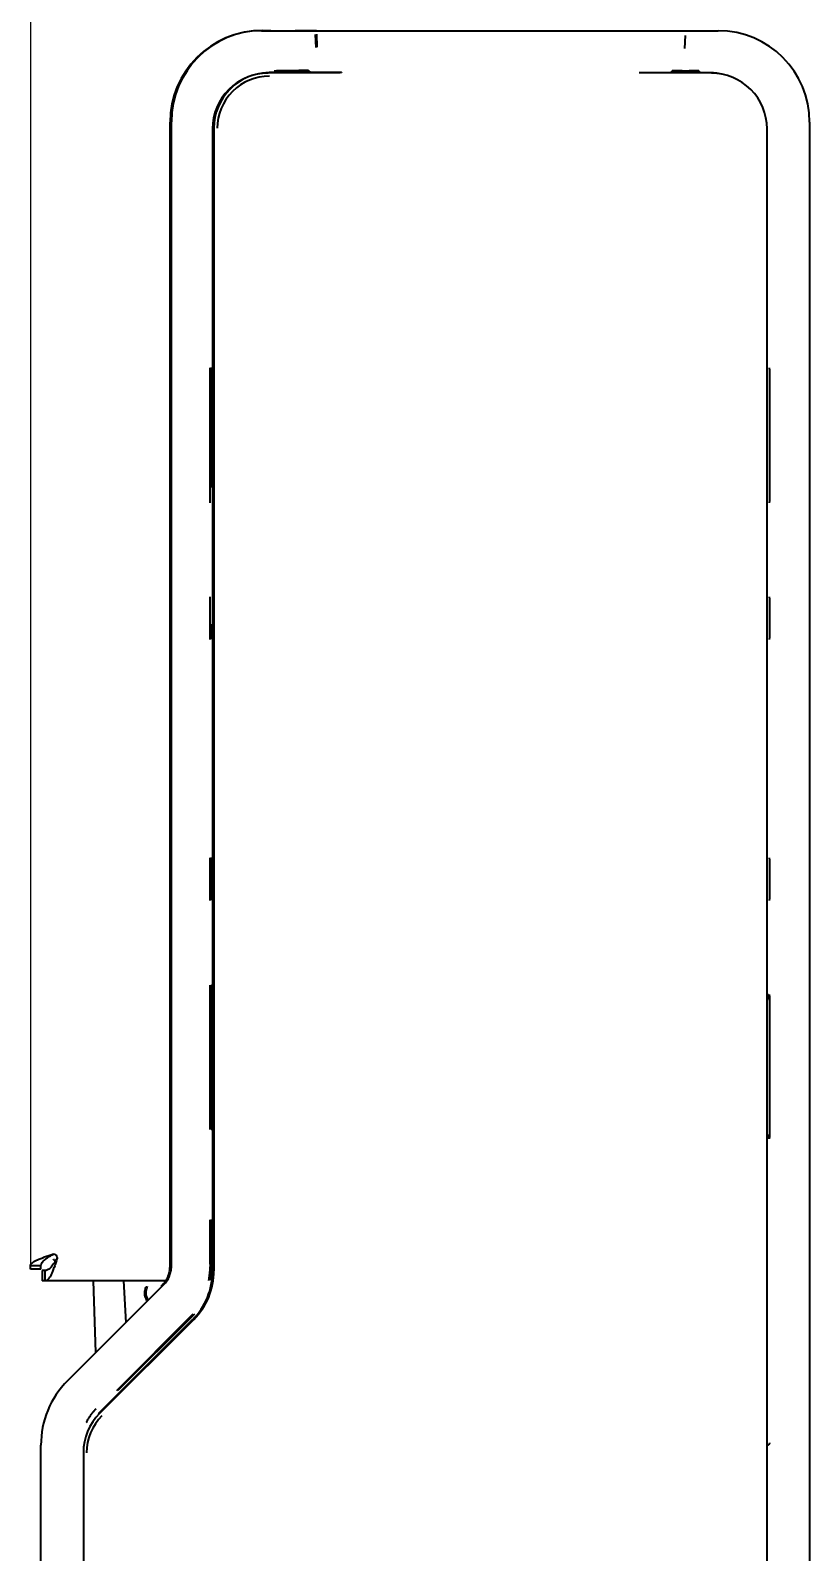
# Model space of a CAD drawing. Header units: inches. Extents: x 786 to 5593, y 691 to 5453.
# Drawn here: x 3395.1 to 3454.8, y 1564.8 to 1681.5 of the extents above; entities that cross this region are included whole.
import ezdxf

# ---------------------------------------------------------------- set-up
doc = ezdxf.new("R2010")
doc.units = ezdxf.units.IN
doc.layers.add('1', color=7, linetype='Continuous', true_color=0xffffff)

msp = doc.modelspace()

# ---------------------------------------------------------------- linework, layer by layer
at = {"color": 7}
msp.add_line((3395.09, 2425.46), (3395.09, 1586.56), dxfattribs=at)
at = {"layer": '1', "color": 7, "linetype": 'Continuous', "lineweight": 35}
for p, q in [((3412.79, 1681.43), (3413.4, 1681.43)), ((3412.89, 1681.46), (3413.5, 1681.46)), ((3415.27, 1681.43), (3416.91, 1681.43)), ((3415.38, 1681.46), (3417.01, 1681.46)), ((3416.97, 1680.15), (3416.92, 1681.15)), ((3417.07, 1680.17), (3417.03, 1681.17)), ((3418.79, 1681.43), (3441.78, 1681.43)), ((3443.66, 1681.43), (3445.3, 1681.43)), ((3445.23, 1680.07), (3445.28, 1681.07)), ((3447.17, 1681.43), (3447.79, 1681.43)), ((3412.37, 1678.08), (3412.27, 1678.06)), ((3412.48, 1678.11), (3412.37, 1678.08)), ((3417.95, 1678.21), (3413.4, 1678.21)), ((3418.06, 1678.23), (3413.51, 1678.23)), ((3414.91, 1678.36), (3415.55, 1678.36)), ((3415.02, 1678.39), (3415.65, 1678.39)), ((3416.3, 1678.35), (3416.44, 1678.21)), ((3416.4, 1678.37), (3416.54, 1678.23)), ((3447.17, 1678.21), (3442.62, 1678.21)), ((3444.13, 1678.21), (3444.27, 1678.35)), ((3445.02, 1678.36), (3445.55, 1678.36)), ((3446.3, 1678.35), (3446.44, 1678.21)), ((3448.3, 1678.06), (3448.2, 1678.08)), ((3405.79, 1597.4), (3405.79, 1674.43)), ((3405.89, 1597.43), (3405.89, 1674.46)), ((3409.04, 1673.93), (3409.04, 1586.4)), ((3409.15, 1673.96), (3409.15, 1586.43)), ((3451.53, 1493.94), (3451.53, 1673.93)), ((3454.79, 1674.43), (3454.79, 1597.4)), ((3408.85, 1646.4), (3408.85, 1654.46)), ((3408.96, 1646.43), (3408.96, 1654.49)), ((3451.72, 1654.46), (3451.72, 1646.4)), ((3408.85, 1635.93), (3408.85, 1636.93)), ((3451.72, 1636.93), (3451.72, 1635.93)), ((3408.85, 1615.93), (3408.85, 1616.93)), ((3408.96, 1615.96), (3408.96, 1616.95)), ((3451.72, 1616.93), (3451.72, 1615.93)), ((3451.72, 1606.46), (3451.72, 1602.01)), ((3408.85, 1598.4), (3408.85, 1602.85)), ((3408.96, 1598.43), (3408.96, 1602.87)), ((3405.79, 1588.79), (3405.79, 1593.87)), ((3405.89, 1588.82), (3405.89, 1593.89)), ((3454.79, 1593.87), (3454.79, 1588.79)), ((3408.85, 1586.95), (3408.85, 1589.19)), ((3408.96, 1586.98), (3408.96, 1589.21)), ((3395.09, 1586.56), (3395.09, 1586.8)), ((3395.89, 1586.56), (3395.09, 1586.56)), ((3395.89, 1586.56), (3395.89, 1586.8)), ((3396.23, 1586.46), (3395.99, 1586.46)), ((3395.99, 1586.46), (3395.99, 1585.66)), ((3409.03, 1586.07), (3408.89, 1585.93)), ((3409.14, 1586.1), (3409, 1585.95)), ((3409.15, 1586.43), (3409.15, 1586.43)), ((3396.23, 1585.66), (3395.99, 1585.66)), ((3405.51, 1585.66), (3395.99, 1585.66)), ((3397.94, 1578.01), (3405.22, 1585.28)), ((3400.11, 1580.18), (3399.92, 1585.66)), ((3402.23, 1585.66), (3402.4, 1582.47)), ((3454.79, 1585.26), (3454.79, 1493.43)), ((3407.5, 1582.69), (3400.29, 1575.47)), ((3407.61, 1582.71), (3400.39, 1575.5)), ((3401.72, 1577.26), (3407.57, 1583.12)), ((3401.82, 1577.28), (3407.68, 1583.14)), ((3395.89, 1493.46), (3395.89, 1573.06)), ((3399.15, 1572.49), (3399.15, 1493.96))]:
    msp.add_line(p, q, dxfattribs=at)
for centre, radius, start, end in [((3412.79, 1674.43), 7, 90, 180), ((3412.89, 1674.46), 7, 90, 180), ((3447.79, 1674.43), 7, 0, 90), ((3398.39, 1588.26), 1.8, 210.1359, 217.7142), ((3396.89, 1587.46), 0.25, 0, 90), ((3403.79, 1586.4), 5.26, 315, 0), ((3403.89, 1586.43), 5.26, 315, 0), ((3402.89, 1573.06), 7, 135, 180)]:
    msp.add_arc(centre, radius, start, end, dxfattribs=at)
for centre, major_axis, ratio, start_param, end_param in [((3413.3, 1673.93), (4.13, 1.03), 0.999429, 1.325755, 2.896856), ((3413.4, 1673.96), (4.13, 1.03), 0.999429, 1.325755, 2.896856), ((3413.4, 1673.96), (4.12, 1.03), 0.999581, 1.325755, 1.570798), ((3413.51, 1673.98), (4.12, 1.03), 0.999581, 1.325755, 1.570798), ((3415.55, 1678.35), (0.75, 0), 0.017455, 0.017453, 1.570796), ((3415.65, 1678.37), (0.75, 0), 0.017455, 0.017453, 1.570796), ((3445.02, 1678.35), (0.75, 0), 0.017455, 1.570796, 3.124139), ((3445.55, 1678.35), (0.75, 0), 0.017455, 0.017453, 1.570796), ((3447.17, 1673.96), (-4.12, 1.03), 0.999581, 4.712388, 4.95743), ((3447.27, 1673.93), (-4.13, 1.03), 0.999429, 3.386329, 4.95743), ((3413.4, 1673.96), (-3.88, -0.97), 0.999353, 4.467348, 6.038448), ((3409.27, 1608.32), (0.37, -0.151), 0.998935, 3.529487, 4.49285), ((3409.38, 1608.35), (0.37, -0.151), 0.998935, 3.529487, 4.49285), ((3451.3, 1596.54), (-0.37, 0.151), 0.998935, 3.529487, 4.49285), ((3408.87, 1586.96), (0, 1.06), 0.012341, 1.58314, 1.794348), ((3408.97, 1586.99), (0, 1.06), 0.012341, 1.58314, 1.794348), ((3403.4, 1572.49), (-3.93, 1.63), 0.99937, 5.890739, 6.675632), ((3403.4, 1572.49), (-3.7, 1.53), 0.999286, 5.890739, 6.675632)]:
    msp.add_ellipse(centre, major_axis=major_axis, ratio=ratio, start_param=start_param, end_param=end_param, dxfattribs=at)
for points, knots in [([(3413.4, 1681.43), (3413.8, 1681.43), (3414.21, 1681.43), (3414.88, 1681.43), (3415.13, 1681.43), (3415.27, 1681.43)], [0, 0, 0, 0, 0.5, 0.5, 1, 1, 1, 1]), ([(3416.91, 1681.43), (3417.05, 1681.43), (3417.3, 1681.43), (3417.98, 1681.43), (3418.38, 1681.43), (3418.79, 1681.43)], [0, 0, 0, 0, 0.5, 0.5, 1, 1, 1, 1]), ([(3441.78, 1681.43), (3442.19, 1681.43), (3442.59, 1681.43), (3443.27, 1681.43), (3443.52, 1681.43), (3443.66, 1681.43)], [0, 0, 0, 0, 0.5, 0.5, 1, 1, 1, 1]), ([(3413.77, 1678.35), (3413.78, 1678.35), (3413.79, 1678.35), (3413.81, 1678.35), (3413.84, 1678.35), (3413.87, 1678.35), (3413.92, 1678.35), (3413.96, 1678.35), (3414.04, 1678.35), (3414.08, 1678.35), (3414.15, 1678.35), (3414.17, 1678.35), (3414.22, 1678.36), (3414.24, 1678.36), (3414.31, 1678.36), (3414.36, 1678.36), (3414.43, 1678.36), (3414.47, 1678.36), (3414.51, 1678.36), (3414.54, 1678.36), (3414.55, 1678.36), (3414.62, 1678.36), (3414.68, 1678.36), (3414.79, 1678.36), (3414.85, 1678.36), (3414.91, 1678.36)], [0, 0, 0, 0, 0.03125, 0.03125, 0.0625, 0.125, 0.125, 0.25, 0.25, 0.375, 0.375, 0.4375, 0.4375, 0.5, 0.5, 0.625, 0.625, 0.6875, 0.71875, 0.71875, 0.75, 0.75, 0.875, 0.875, 1, 1, 1, 1]), ([(3413.88, 1678.37), (3413.89, 1678.37), (3413.9, 1678.37), (3413.91, 1678.37), (3413.94, 1678.37), (3413.97, 1678.38), (3414.03, 1678.38), (3414.07, 1678.38), (3414.15, 1678.38), (3414.19, 1678.38), (3414.25, 1678.38), (3414.27, 1678.38), (3414.32, 1678.38), (3414.34, 1678.38), (3414.41, 1678.38), (3414.46, 1678.38), (3414.54, 1678.38), (3414.58, 1678.38), (3414.62, 1678.38), (3414.65, 1678.39), (3414.66, 1678.39), (3414.73, 1678.39), (3414.78, 1678.39), (3414.9, 1678.39), (3414.96, 1678.39), (3415.02, 1678.39)], [0, 0, 0, 0, 0.03125, 0.03125, 0.0625, 0.125, 0.125, 0.25, 0.25, 0.375, 0.375, 0.4375, 0.4375, 0.5, 0.5, 0.625, 0.625, 0.6875, 0.71875, 0.71875, 0.75, 0.75, 0.875, 0.875, 1, 1, 1, 1]), ([(3418.83, 1678.22), (3418.83, 1678.22), (3418.81, 1678.22), (3418.79, 1678.22), (3418.78, 1678.22), (3418.75, 1678.22), (3418.74, 1678.22), (3418.7, 1678.22), (3418.67, 1678.21), (3418.6, 1678.21), (3418.56, 1678.21), (3418.5, 1678.21), (3418.47, 1678.21), (3418.43, 1678.21), (3418.41, 1678.21), (3418.34, 1678.21), (3418.29, 1678.21), (3418.2, 1678.21), (3418.13, 1678.21), (3418.04, 1678.21), (3418, 1678.21), (3417.98, 1678.21), (3417.96, 1678.21), (3417.95, 1678.21)], [0, 0, 0, 0, 0.125, 0.125, 0.1875, 0.1875, 0.25, 0.25, 0.375, 0.375, 0.5, 0.5, 0.5625, 0.5625, 0.625, 0.625, 0.75, 0.75, 0.875, 0.9375, 0.96875, 0.96875, 1, 1, 1, 1]), ([(3418.94, 1678.25), (3418.93, 1678.24), (3418.92, 1678.24), (3418.89, 1678.24), (3418.88, 1678.24), (3418.86, 1678.24), (3418.85, 1678.24), (3418.8, 1678.24), (3418.77, 1678.24), (3418.7, 1678.24), (3418.66, 1678.24), (3418.6, 1678.24), (3418.58, 1678.24), (3418.54, 1678.24), (3418.51, 1678.24), (3418.45, 1678.24), (3418.4, 1678.24), (3418.3, 1678.24), (3418.23, 1678.24), (3418.14, 1678.24), (3418.11, 1678.23), (3418.08, 1678.23), (3418.07, 1678.23), (3418.06, 1678.23)], [0, 0, 0, 0, 0.125, 0.125, 0.1875, 0.1875, 0.25, 0.25, 0.375, 0.375, 0.5, 0.5, 0.5625, 0.5625, 0.625, 0.625, 0.75, 0.75, 0.875, 0.9375, 0.96875, 0.96875, 1, 1, 1, 1]), ([(3442.62, 1678.21), (3442.61, 1678.21), (3442.59, 1678.21), (3442.57, 1678.21), (3442.53, 1678.21), (3442.44, 1678.21), (3442.37, 1678.21), (3442.28, 1678.21), (3442.23, 1678.21), (3442.16, 1678.21), (3442.14, 1678.21), (3442.1, 1678.21), (3442.07, 1678.21), (3442.01, 1678.21), (3441.97, 1678.21), (3441.9, 1678.21), (3441.87, 1678.22), (3441.83, 1678.22), (3441.82, 1678.22), (3441.79, 1678.22), (3441.78, 1678.22), (3441.76, 1678.22), (3441.74, 1678.22), (3441.74, 1678.22)], [0, 0, 0, 0, 0.03125, 0.03125, 0.0625, 0.125, 0.25, 0.25, 0.375, 0.375, 0.4375, 0.4375, 0.5, 0.5, 0.625, 0.625, 0.75, 0.75, 0.8125, 0.8125, 0.875, 0.875, 1, 1, 1, 1]), ([(3408.85, 1654.46), (3408.85, 1654.52), (3408.85, 1654.58), (3408.86, 1654.69), (3408.86, 1654.75), (3408.86, 1654.82), (3408.86, 1654.83), (3408.86, 1654.86), (3408.86, 1654.9), (3408.86, 1654.94), (3408.86, 1655.01), (3408.86, 1655.06), (3408.86, 1655.13), (3408.86, 1655.16), (3408.86, 1655.2), (3408.86, 1655.22), (3408.86, 1655.29), (3408.86, 1655.33), (3408.86, 1655.41), (3408.86, 1655.45), (3408.87, 1655.51), (3408.87, 1655.54), (3408.87, 1655.56), (3408.87, 1655.58), (3408.87, 1655.59), (3408.87, 1655.6)], [0, 0, 0, 0, 0.125, 0.125, 0.25, 0.25, 0.28125, 0.28125, 0.3125, 0.375, 0.375, 0.5, 0.5, 0.5625, 0.5625, 0.625, 0.625, 0.75, 0.75, 0.875, 0.875, 0.9375, 0.96875, 0.96875, 1, 1, 1, 1]), ([(3408.96, 1654.49), (3408.96, 1654.55), (3408.96, 1654.6), (3408.96, 1654.72), (3408.96, 1654.77), (3408.96, 1654.84), (3408.96, 1654.86), (3408.96, 1654.88), (3408.96, 1654.93), (3408.96, 1654.96), (3408.96, 1655.04), (3408.96, 1655.09), (3408.96, 1655.16), (3408.96, 1655.18), (3408.96, 1655.23), (3408.97, 1655.25), (3408.97, 1655.32), (3408.97, 1655.36), (3408.97, 1655.44), (3408.97, 1655.48), (3408.97, 1655.53), (3408.97, 1655.56), (3408.97, 1655.59), (3408.97, 1655.61), (3408.97, 1655.62), (3408.97, 1655.63)], [0, 0, 0, 0, 0.125, 0.125, 0.25, 0.25, 0.28125, 0.28125, 0.3125, 0.375, 0.375, 0.5, 0.5, 0.5625, 0.5625, 0.625, 0.625, 0.75, 0.75, 0.875, 0.875, 0.9375, 0.96875, 0.96875, 1, 1, 1, 1]), ([(3451.7, 1655.6), (3451.7, 1655.59), (3451.7, 1655.58), (3451.7, 1655.56), (3451.7, 1655.54), (3451.7, 1655.51), (3451.71, 1655.45), (3451.71, 1655.41), (3451.71, 1655.33), (3451.71, 1655.29), (3451.71, 1655.22), (3451.71, 1655.2), (3451.71, 1655.16), (3451.71, 1655.13), (3451.71, 1655.06), (3451.71, 1655.01), (3451.71, 1654.94), (3451.71, 1654.9), (3451.71, 1654.86), (3451.71, 1654.83), (3451.71, 1654.82), (3451.71, 1654.75), (3451.71, 1654.69), (3451.72, 1654.58), (3451.72, 1654.52), (3451.72, 1654.46)], [0, 0, 0, 0, 0.03125, 0.03125, 0.0625, 0.125, 0.125, 0.25, 0.25, 0.375, 0.375, 0.4375, 0.4375, 0.5, 0.5, 0.625, 0.625, 0.6875, 0.71875, 0.71875, 0.75, 0.75, 0.875, 0.875, 1, 1, 1, 1]), ([(3408.87, 1645.26), (3408.87, 1645.27), (3408.87, 1645.28), (3408.87, 1645.3), (3408.87, 1645.32), (3408.87, 1645.35), (3408.86, 1645.41), (3408.86, 1645.45), (3408.86, 1645.53), (3408.86, 1645.57), (3408.86, 1645.64), (3408.86, 1645.66), (3408.86, 1645.7), (3408.86, 1645.73), (3408.86, 1645.8), (3408.86, 1645.85), (3408.86, 1645.92), (3408.86, 1645.96), (3408.86, 1646), (3408.86, 1646.03), (3408.86, 1646.04), (3408.86, 1646.11), (3408.86, 1646.17), (3408.85, 1646.28), (3408.85, 1646.34), (3408.85, 1646.4)], [0, 0, 0, 0, 0.03125, 0.03125, 0.0625, 0.125, 0.125, 0.25, 0.25, 0.375, 0.375, 0.4375, 0.4375, 0.5, 0.5, 0.625, 0.625, 0.6875, 0.71875, 0.71875, 0.75, 0.75, 0.875, 0.875, 1, 1, 1, 1]), ([(3451.72, 1646.4), (3451.72, 1646.34), (3451.72, 1646.28), (3451.71, 1646.17), (3451.71, 1646.11), (3451.71, 1646.04), (3451.71, 1646.03), (3451.71, 1646), (3451.71, 1645.96), (3451.71, 1645.92), (3451.71, 1645.85), (3451.71, 1645.8), (3451.71, 1645.73), (3451.71, 1645.7), (3451.71, 1645.66), (3451.71, 1645.64), (3451.71, 1645.57), (3451.71, 1645.53), (3451.71, 1645.45), (3451.71, 1645.41), (3451.7, 1645.35), (3451.7, 1645.32), (3451.7, 1645.3), (3451.7, 1645.28), (3451.7, 1645.27), (3451.7, 1645.26)], [0, 0, 0, 0, 0.125, 0.125, 0.25, 0.25, 0.28125, 0.28125, 0.3125, 0.375, 0.375, 0.5, 0.5, 0.5625, 0.5625, 0.625, 0.625, 0.75, 0.75, 0.875, 0.875, 0.9375, 0.96875, 0.96875, 1, 1, 1, 1]), ([(3408.85, 1636.93), (3408.85, 1636.99), (3408.85, 1637.05), (3408.86, 1637.16), (3408.86, 1637.22), (3408.86, 1637.29), (3408.86, 1637.3), (3408.86, 1637.33), (3408.86, 1637.37), (3408.86, 1637.41), (3408.86, 1637.48), (3408.86, 1637.53), (3408.86, 1637.6), (3408.86, 1637.62), (3408.86, 1637.67), (3408.86, 1637.69), (3408.86, 1637.76), (3408.86, 1637.8), (3408.86, 1637.88), (3408.86, 1637.92), (3408.87, 1637.97), (3408.87, 1638), (3408.87, 1638.03), (3408.87, 1638.05), (3408.87, 1638.06), (3408.87, 1638.07)], [0, 0, 0, 0, 0.125, 0.125, 0.25, 0.25, 0.28125, 0.28125, 0.3125, 0.375, 0.375, 0.5, 0.5, 0.5625, 0.5625, 0.625, 0.625, 0.75, 0.75, 0.875, 0.875, 0.9375, 0.96875, 0.96875, 1, 1, 1, 1]), ([(3451.7, 1638.07), (3451.7, 1638.06), (3451.7, 1638.05), (3451.7, 1638.03), (3451.7, 1638), (3451.7, 1637.97), (3451.71, 1637.92), (3451.71, 1637.88), (3451.71, 1637.8), (3451.71, 1637.76), (3451.71, 1637.69), (3451.71, 1637.67), (3451.71, 1637.62), (3451.71, 1637.6), (3451.71, 1637.53), (3451.71, 1637.48), (3451.71, 1637.41), (3451.71, 1637.37), (3451.71, 1637.33), (3451.71, 1637.3), (3451.71, 1637.29), (3451.71, 1637.22), (3451.71, 1637.16), (3451.72, 1637.05), (3451.72, 1636.99), (3451.72, 1636.93)], [0, 0, 0, 0, 0.03125, 0.03125, 0.0625, 0.125, 0.125, 0.25, 0.25, 0.375, 0.375, 0.4375, 0.4375, 0.5, 0.5, 0.625, 0.625, 0.6875, 0.71875, 0.71875, 0.75, 0.75, 0.875, 0.875, 1, 1, 1, 1]), ([(3408.87, 1634.79), (3408.87, 1634.8), (3408.87, 1634.81), (3408.87, 1634.83), (3408.87, 1634.86), (3408.87, 1634.89), (3408.86, 1634.94), (3408.86, 1634.98), (3408.86, 1635.06), (3408.86, 1635.1), (3408.86, 1635.17), (3408.86, 1635.19), (3408.86, 1635.24), (3408.86, 1635.26), (3408.86, 1635.33), (3408.86, 1635.38), (3408.86, 1635.45), (3408.86, 1635.49), (3408.86, 1635.53), (3408.86, 1635.56), (3408.86, 1635.57), (3408.86, 1635.64), (3408.86, 1635.7), (3408.85, 1635.81), (3408.85, 1635.87), (3408.85, 1635.93)], [0, 0, 0, 0, 0.03125, 0.03125, 0.0625, 0.125, 0.125, 0.25, 0.25, 0.375, 0.375, 0.4375, 0.4375, 0.5, 0.5, 0.625, 0.625, 0.6875, 0.71875, 0.71875, 0.75, 0.75, 0.875, 0.875, 1, 1, 1, 1]), ([(3408.97, 1634.82), (3408.97, 1634.83), (3408.97, 1634.84), (3408.97, 1634.86), (3408.97, 1634.88), (3408.97, 1634.91), (3408.97, 1634.97), (3408.97, 1635.01), (3408.97, 1635.09), (3408.97, 1635.13), (3408.97, 1635.19), (3408.96, 1635.22), (3408.96, 1635.26), (3408.96, 1635.28), (3408.96, 1635.36), (3408.96, 1635.4), (3408.96, 1635.48), (3408.96, 1635.52), (3408.96, 1635.56), (3408.96, 1635.59), (3408.96, 1635.6), (3408.96, 1635.67), (3408.96, 1635.73), (3408.96, 1635.84), (3408.96, 1635.9), (3408.96, 1635.96)], [0, 0, 0, 0, 0.03125, 0.03125, 0.0625, 0.125, 0.125, 0.25, 0.25, 0.375, 0.375, 0.4375, 0.4375, 0.5, 0.5, 0.625, 0.625, 0.6875, 0.71875, 0.71875, 0.75, 0.75, 0.875, 0.875, 1, 1, 1, 1]), ([(3451.72, 1635.93), (3451.72, 1635.87), (3451.72, 1635.81), (3451.71, 1635.7), (3451.71, 1635.64), (3451.71, 1635.57), (3451.71, 1635.56), (3451.71, 1635.53), (3451.71, 1635.49), (3451.71, 1635.45), (3451.71, 1635.38), (3451.71, 1635.33), (3451.71, 1635.26), (3451.71, 1635.24), (3451.71, 1635.19), (3451.71, 1635.17), (3451.71, 1635.1), (3451.71, 1635.06), (3451.71, 1634.98), (3451.71, 1634.94), (3451.7, 1634.89), (3451.7, 1634.86), (3451.7, 1634.83), (3451.7, 1634.81), (3451.7, 1634.8), (3451.7, 1634.79)], [0, 0, 0, 0, 0.125, 0.125, 0.25, 0.25, 0.28125, 0.28125, 0.3125, 0.375, 0.375, 0.5, 0.5, 0.5625, 0.5625, 0.625, 0.625, 0.75, 0.75, 0.875, 0.875, 0.9375, 0.96875, 0.96875, 1, 1, 1, 1]), ([(3408.85, 1616.93), (3408.85, 1616.99), (3408.85, 1617.05), (3408.86, 1617.16), (3408.86, 1617.22), (3408.86, 1617.29), (3408.86, 1617.3), (3408.86, 1617.33), (3408.86, 1617.37), (3408.86, 1617.41), (3408.86, 1617.48), (3408.86, 1617.53), (3408.86, 1617.6), (3408.86, 1617.62), (3408.86, 1617.67), (3408.86, 1617.69), (3408.86, 1617.76), (3408.86, 1617.8), (3408.86, 1617.88), (3408.86, 1617.92), (3408.87, 1617.97), (3408.87, 1618), (3408.87, 1618.03), (3408.87, 1618.05), (3408.87, 1618.06), (3408.87, 1618.07)], [0, 0, 0, 0, 0.125, 0.125, 0.25, 0.25, 0.28125, 0.28125, 0.3125, 0.375, 0.375, 0.5, 0.5, 0.5625, 0.5625, 0.625, 0.625, 0.75, 0.75, 0.875, 0.875, 0.9375, 0.96875, 0.96875, 1, 1, 1, 1]), ([(3408.96, 1616.95), (3408.96, 1617.01), (3408.96, 1617.07), (3408.96, 1617.19), (3408.96, 1617.24), (3408.96, 1617.31), (3408.96, 1617.33), (3408.96, 1617.35), (3408.96, 1617.39), (3408.96, 1617.43), (3408.96, 1617.51), (3408.96, 1617.56), (3408.96, 1617.63), (3408.96, 1617.65), (3408.96, 1617.7), (3408.97, 1617.72), (3408.97, 1617.78), (3408.97, 1617.82), (3408.97, 1617.91), (3408.97, 1617.94), (3408.97, 1618), (3408.97, 1618.03), (3408.97, 1618.06), (3408.97, 1618.08), (3408.97, 1618.08), (3408.97, 1618.09)], [0, 0, 0, 0, 0.125, 0.125, 0.25, 0.25, 0.28125, 0.28125, 0.3125, 0.375, 0.375, 0.5, 0.5, 0.5625, 0.5625, 0.625, 0.625, 0.75, 0.75, 0.875, 0.875, 0.9375, 0.96875, 0.96875, 1, 1, 1, 1]), ([(3451.7, 1618.07), (3451.7, 1618.06), (3451.7, 1618.05), (3451.7, 1618.03), (3451.7, 1618), (3451.7, 1617.97), (3451.71, 1617.92), (3451.71, 1617.88), (3451.71, 1617.8), (3451.71, 1617.76), (3451.71, 1617.69), (3451.71, 1617.67), (3451.71, 1617.62), (3451.71, 1617.6), (3451.71, 1617.53), (3451.71, 1617.48), (3451.71, 1617.41), (3451.71, 1617.37), (3451.71, 1617.33), (3451.71, 1617.3), (3451.71, 1617.29), (3451.71, 1617.22), (3451.71, 1617.16), (3451.72, 1617.05), (3451.72, 1616.99), (3451.72, 1616.93)], [0, 0, 0, 0, 0.03125, 0.03125, 0.0625, 0.125, 0.125, 0.25, 0.25, 0.375, 0.375, 0.4375, 0.4375, 0.5, 0.5, 0.625, 0.625, 0.6875, 0.71875, 0.71875, 0.75, 0.75, 0.875, 0.875, 1, 1, 1, 1]), ([(3408.87, 1614.79), (3408.87, 1614.8), (3408.87, 1614.81), (3408.87, 1614.83), (3408.87, 1614.86), (3408.87, 1614.89), (3408.86, 1614.94), (3408.86, 1614.98), (3408.86, 1615.06), (3408.86, 1615.1), (3408.86, 1615.17), (3408.86, 1615.19), (3408.86, 1615.24), (3408.86, 1615.26), (3408.86, 1615.33), (3408.86, 1615.38), (3408.86, 1615.45), (3408.86, 1615.49), (3408.86, 1615.53), (3408.86, 1615.56), (3408.86, 1615.57), (3408.86, 1615.64), (3408.86, 1615.7), (3408.85, 1615.81), (3408.85, 1615.87), (3408.85, 1615.93)], [0, 0, 0, 0, 0.03125, 0.03125, 0.0625, 0.125, 0.125, 0.25, 0.25, 0.375, 0.375, 0.4375, 0.4375, 0.5, 0.5, 0.625, 0.625, 0.6875, 0.71875, 0.71875, 0.75, 0.75, 0.875, 0.875, 1, 1, 1, 1]), ([(3408.97, 1614.82), (3408.97, 1614.83), (3408.97, 1614.84), (3408.97, 1614.86), (3408.97, 1614.88), (3408.97, 1614.91), (3408.97, 1614.97), (3408.97, 1615.01), (3408.97, 1615.09), (3408.97, 1615.13), (3408.97, 1615.19), (3408.96, 1615.22), (3408.96, 1615.26), (3408.96, 1615.28), (3408.96, 1615.36), (3408.96, 1615.4), (3408.96, 1615.48), (3408.96, 1615.52), (3408.96, 1615.56), (3408.96, 1615.59), (3408.96, 1615.6), (3408.96, 1615.67), (3408.96, 1615.73), (3408.96, 1615.84), (3408.96, 1615.9), (3408.96, 1615.96)], [0, 0, 0, 0, 0.03125, 0.03125, 0.0625, 0.125, 0.125, 0.25, 0.25, 0.375, 0.375, 0.4375, 0.4375, 0.5, 0.5, 0.625, 0.625, 0.6875, 0.71875, 0.71875, 0.75, 0.75, 0.875, 0.875, 1, 1, 1, 1]), ([(3451.72, 1615.93), (3451.72, 1615.87), (3451.72, 1615.81), (3451.71, 1615.7), (3451.71, 1615.64), (3451.71, 1615.57), (3451.71, 1615.56), (3451.71, 1615.53), (3451.71, 1615.49), (3451.71, 1615.45), (3451.71, 1615.38), (3451.71, 1615.33), (3451.71, 1615.26), (3451.71, 1615.24), (3451.71, 1615.19), (3451.71, 1615.17), (3451.71, 1615.1), (3451.71, 1615.06), (3451.71, 1614.98), (3451.71, 1614.94), (3451.7, 1614.89), (3451.7, 1614.86), (3451.7, 1614.83), (3451.7, 1614.81), (3451.7, 1614.8), (3451.7, 1614.79)], [0, 0, 0, 0, 0.125, 0.125, 0.25, 0.25, 0.28125, 0.28125, 0.3125, 0.375, 0.375, 0.5, 0.5, 0.5625, 0.5625, 0.625, 0.625, 0.75, 0.75, 0.875, 0.875, 0.9375, 0.96875, 0.96875, 1, 1, 1, 1]), ([(3408.85, 1602.85), (3408.85, 1602.98), (3408.85, 1603.1), (3408.85, 1603.36), (3408.85, 1603.48), (3408.85, 1603.86), (3408.85, 1604.11), (3408.85, 1604.62), (3408.85, 1604.87), (3408.85, 1605.25), (3408.85, 1605.38), (3408.85, 1605.57), (3408.85, 1605.63), (3408.85, 1605.76), (3408.85, 1605.83), (3408.85, 1606.02), (3408.85, 1606.14), (3408.85, 1606.4), (3408.85, 1606.53), (3408.85, 1606.71), (3408.85, 1606.78), (3408.85, 1606.87), (3408.85, 1606.9), (3408.85, 1606.97), (3408.85, 1607), (3408.85, 1607.15), (3408.85, 1607.27), (3408.85, 1607.45), (3408.85, 1607.51), (3408.85, 1607.59), (3408.85, 1607.62), (3408.85, 1607.67), (3408.86, 1607.7), (3408.86, 1607.78), (3408.86, 1607.83), (3408.86, 1607.93), (3408.86, 1607.98), (3408.86, 1608.03), (3408.86, 1608.04), (3408.86, 1608.06), (3408.86, 1608.09), (3408.86, 1608.12), (3408.86, 1608.17), (3408.86, 1608.2), (3408.87, 1608.24), (3408.87, 1608.24), (3408.87, 1608.26), (3408.87, 1608.27), (3408.87, 1608.29), (3408.87, 1608.31), (3408.87, 1608.32), (3408.87, 1608.32)], [0, 0, 0, 0, 0.0625, 0.0625, 0.125, 0.125, 0.25, 0.25, 0.375, 0.375, 0.4375, 0.4375, 0.46875, 0.46875, 0.5, 0.5, 0.5625, 0.5625, 0.625, 0.625, 0.65625, 0.65625, 0.671875, 0.671875, 0.6875, 0.6875, 0.75, 0.75, 0.78125, 0.78125, 0.796875, 0.796875, 0.8125, 0.8125, 0.84375, 0.84375, 0.875, 0.875, 0.882813, 0.882813, 0.890625, 0.90625, 0.90625, 0.9375, 0.9375, 0.945313, 0.945313, 0.953125, 0.96875, 0.96875, 1, 1, 1, 1]), ([(3408.96, 1602.87), (3408.96, 1603), (3408.96, 1603.13), (3408.96, 1603.38), (3408.96, 1603.51), (3408.96, 1603.89), (3408.96, 1604.14), (3408.96, 1604.65), (3408.95, 1604.9), (3408.95, 1605.28), (3408.95, 1605.41), (3408.95, 1605.6), (3408.95, 1605.66), (3408.95, 1605.79), (3408.95, 1605.85), (3408.95, 1606.04), (3408.95, 1606.17), (3408.95, 1606.42), (3408.95, 1606.55), (3408.95, 1606.74), (3408.95, 1606.8), (3408.95, 1606.9), (3408.95, 1606.93), (3408.95, 1606.99), (3408.95, 1607.02), (3408.96, 1607.18), (3408.96, 1607.3), (3408.96, 1607.47), (3408.96, 1607.53), (3408.96, 1607.62), (3408.96, 1607.65), (3408.96, 1607.7), (3408.96, 1607.73), (3408.96, 1607.81), (3408.96, 1607.86), (3408.96, 1607.96), (3408.96, 1608), (3408.96, 1608.06), (3408.96, 1608.07), (3408.97, 1608.09), (3408.97, 1608.12), (3408.97, 1608.15), (3408.97, 1608.2), (3408.97, 1608.23), (3408.97, 1608.26), (3408.97, 1608.27), (3408.97, 1608.28), (3408.97, 1608.3), (3408.97, 1608.31), (3408.97, 1608.33), (3408.98, 1608.34), (3408.98, 1608.35)], [0, 0, 0, 0, 0.0625, 0.0625, 0.125, 0.125, 0.25, 0.25, 0.375, 0.375, 0.4375, 0.4375, 0.46875, 0.46875, 0.5, 0.5, 0.5625, 0.5625, 0.625, 0.625, 0.65625, 0.65625, 0.671875, 0.671875, 0.6875, 0.6875, 0.75, 0.75, 0.78125, 0.78125, 0.796875, 0.796875, 0.8125, 0.8125, 0.84375, 0.84375, 0.875, 0.875, 0.882813, 0.882813, 0.890625, 0.90625, 0.90625, 0.9375, 0.9375, 0.945313, 0.945313, 0.953125, 0.96875, 0.96875, 1, 1, 1, 1]), ([(3451.53, 1607.67), (3451.53, 1607.67), (3451.53, 1607.66), (3451.56, 1607.55), (3451.59, 1607.45), (3451.62, 1607.34)], [0, 0, 0, 0, 0.058602, 0.058602, 1, 1, 1, 1]), ([(3451.53, 1607.1), (3451.54, 1607.12), (3451.54, 1607.13), (3451.55, 1607.15), (3451.55, 1607.16), (3451.56, 1607.18), (3451.56, 1607.18), (3451.57, 1607.21), (3451.57, 1607.22), (3451.58, 1607.25), (3451.59, 1607.26), (3451.6, 1607.28), (3451.6, 1607.29), (3451.6, 1607.3)], [0, 0, 0, 0, 0.156607, 0.156607, 0.262032, 0.262032, 0.367456, 0.367456, 0.578304, 0.578304, 0.789152, 0.789152, 1, 1, 1, 1]), ([(3451.62, 1607.34), (3451.62, 1607.34), (3451.62, 1607.34), (3451.61, 1607.32), (3451.61, 1607.31), (3451.6, 1607.3)], [0, 0, 0, 0, 0.5, 0.5, 1, 1, 1, 1]), ([(3451.7, 1607.6), (3451.7, 1607.59), (3451.7, 1607.58), (3451.7, 1607.56), (3451.7, 1607.54), (3451.7, 1607.51), (3451.71, 1607.45), (3451.71, 1607.41), (3451.71, 1607.33), (3451.71, 1607.29), (3451.71, 1607.22), (3451.71, 1607.2), (3451.71, 1607.16), (3451.71, 1607.13), (3451.71, 1607.06), (3451.71, 1607.01), (3451.71, 1606.94), (3451.71, 1606.9), (3451.71, 1606.86), (3451.71, 1606.83), (3451.71, 1606.82), (3451.71, 1606.75), (3451.71, 1606.69), (3451.72, 1606.58), (3451.72, 1606.52), (3451.72, 1606.46)], [0, 0, 0, 0, 0.03125, 0.03125, 0.0625, 0.125, 0.125, 0.25, 0.25, 0.375, 0.375, 0.4375, 0.4375, 0.5, 0.5, 0.625, 0.625, 0.6875, 0.71875, 0.71875, 0.75, 0.75, 0.875, 0.875, 1, 1, 1, 1]), ([(3451.72, 1602.01), (3451.72, 1601.88), (3451.72, 1601.76), (3451.72, 1601.5), (3451.72, 1601.38), (3451.72, 1601), (3451.72, 1600.75), (3451.72, 1600.24), (3451.72, 1599.99), (3451.72, 1599.61), (3451.72, 1599.48), (3451.72, 1599.29), (3451.72, 1599.23), (3451.72, 1599.1), (3451.72, 1599.03), (3451.72, 1598.84), (3451.72, 1598.72), (3451.72, 1598.46), (3451.72, 1598.33), (3451.72, 1598.15), (3451.72, 1598.08), (3451.72, 1597.99), (3451.72, 1597.96), (3451.72, 1597.89), (3451.72, 1597.86), (3451.72, 1597.71), (3451.72, 1597.59), (3451.72, 1597.41), (3451.72, 1597.35), (3451.72, 1597.27), (3451.72, 1597.24), (3451.72, 1597.19), (3451.71, 1597.16), (3451.71, 1597.08), (3451.71, 1597.03), (3451.71, 1596.93), (3451.71, 1596.88), (3451.71, 1596.83), (3451.71, 1596.82), (3451.71, 1596.8), (3451.71, 1596.77), (3451.71, 1596.74), (3451.71, 1596.69), (3451.71, 1596.66), (3451.7, 1596.62), (3451.7, 1596.62), (3451.7, 1596.6), (3451.7, 1596.59), (3451.7, 1596.57), (3451.7, 1596.55), (3451.7, 1596.54), (3451.7, 1596.54)], [0, 0, 0, 0, 0.0625, 0.0625, 0.125, 0.125, 0.25, 0.25, 0.375, 0.375, 0.4375, 0.4375, 0.46875, 0.46875, 0.5, 0.5, 0.5625, 0.5625, 0.625, 0.625, 0.65625, 0.65625, 0.671875, 0.671875, 0.6875, 0.6875, 0.75, 0.75, 0.78125, 0.78125, 0.796875, 0.796875, 0.8125, 0.8125, 0.84375, 0.84375, 0.875, 0.875, 0.882812, 0.882812, 0.890625, 0.90625, 0.90625, 0.9375, 0.9375, 0.945313, 0.945313, 0.953125, 0.96875, 0.96875, 1, 1, 1, 1]), ([(3408.87, 1597.26), (3408.87, 1597.27), (3408.87, 1597.28), (3408.87, 1597.3), (3408.87, 1597.32), (3408.87, 1597.35), (3408.86, 1597.41), (3408.86, 1597.45), (3408.86, 1597.53), (3408.86, 1597.57), (3408.86, 1597.64), (3408.86, 1597.66), (3408.86, 1597.7), (3408.86, 1597.73), (3408.86, 1597.8), (3408.86, 1597.85), (3408.86, 1597.92), (3408.86, 1597.96), (3408.86, 1598), (3408.86, 1598.03), (3408.86, 1598.04), (3408.86, 1598.11), (3408.86, 1598.17), (3408.85, 1598.28), (3408.85, 1598.34), (3408.85, 1598.4)], [0, 0, 0, 0, 0.03125, 0.03125, 0.0625, 0.125, 0.125, 0.25, 0.25, 0.375, 0.375, 0.4375, 0.4375, 0.5, 0.5, 0.625, 0.625, 0.6875, 0.71875, 0.71875, 0.75, 0.75, 0.875, 0.875, 1, 1, 1, 1]), ([(3408.97, 1597.29), (3408.97, 1597.3), (3408.97, 1597.3), (3408.97, 1597.32), (3408.97, 1597.35), (3408.97, 1597.38), (3408.97, 1597.44), (3408.97, 1597.47), (3408.97, 1597.56), (3408.97, 1597.6), (3408.97, 1597.66), (3408.96, 1597.68), (3408.96, 1597.73), (3408.96, 1597.75), (3408.96, 1597.82), (3408.96, 1597.87), (3408.96, 1597.95), (3408.96, 1597.99), (3408.96, 1598.03), (3408.96, 1598.05), (3408.96, 1598.07), (3408.96, 1598.14), (3408.96, 1598.19), (3408.96, 1598.31), (3408.96, 1598.37), (3408.96, 1598.43)], [0, 0, 0, 0, 0.03125, 0.03125, 0.0625, 0.125, 0.125, 0.25, 0.25, 0.375, 0.375, 0.4375, 0.4375, 0.5, 0.5, 0.625, 0.625, 0.6875, 0.71875, 0.71875, 0.75, 0.75, 0.875, 0.875, 1, 1, 1, 1]), ([(3409.04, 1597.76), (3409.03, 1597.74), (3409.03, 1597.73), (3409.02, 1597.71), (3409.02, 1597.7), (3409.01, 1597.68), (3409.01, 1597.68), (3409, 1597.65), (3409, 1597.64), (3408.99, 1597.61), (3408.98, 1597.6), (3408.97, 1597.58), (3408.97, 1597.57), (3408.97, 1597.56)], [0, 0, 0, 0, 0.156607, 0.156607, 0.262032, 0.262032, 0.367456, 0.367456, 0.578304, 0.578304, 0.789152, 0.789152, 1, 1, 1, 1]), ([(3409.14, 1597.78), (3409.14, 1597.77), (3409.13, 1597.76), (3409.13, 1597.74), (3409.12, 1597.73), (3409.12, 1597.71), (3409.11, 1597.7), (3409.11, 1597.68), (3409.1, 1597.66), (3409.09, 1597.64), (3409.09, 1597.62), (3409.08, 1597.6), (3409.08, 1597.59), (3409.07, 1597.58)], [0, 0, 0, 0, 0.156607, 0.156607, 0.262032, 0.262032, 0.367456, 0.367456, 0.578304, 0.578304, 0.789152, 0.789152, 1, 1, 1, 1]), ([(3408.95, 1597.52), (3408.95, 1597.52), (3408.95, 1597.52), (3408.96, 1597.54), (3408.96, 1597.55), (3408.97, 1597.56)], [0, 0, 0, 0, 0.5, 0.5, 1, 1, 1, 1]), ([(3409.04, 1597.19), (3409.04, 1597.19), (3409.04, 1597.2), (3409.01, 1597.31), (3408.98, 1597.41), (3408.95, 1597.52)], [0, 0, 0, 0, 0.058602, 0.058602, 1, 1, 1, 1]), ([(3409.05, 1597.54), (3409.05, 1597.55), (3409.05, 1597.55), (3409.06, 1597.56), (3409.06, 1597.57), (3409.07, 1597.58)], [0, 0, 0, 0, 0.5, 0.5, 1, 1, 1, 1]), ([(3409.15, 1597.21), (3409.15, 1597.22), (3409.14, 1597.23), (3409.11, 1597.34), (3409.08, 1597.44), (3409.05, 1597.54)], [0, 0, 0, 0, 0.058602, 0.058602, 1, 1, 1, 1]), ([(3408.85, 1589.19), (3408.85, 1589.25), (3408.85, 1589.31), (3408.86, 1589.42), (3408.86, 1589.48), (3408.86, 1589.55), (3408.86, 1589.56), (3408.86, 1589.59), (3408.86, 1589.63), (3408.86, 1589.67), (3408.86, 1589.74), (3408.86, 1589.79), (3408.86, 1589.86), (3408.86, 1589.89), (3408.86, 1589.93), (3408.86, 1589.95), (3408.86, 1590.02), (3408.86, 1590.06), (3408.86, 1590.14), (3408.86, 1590.18), (3408.87, 1590.24), (3408.87, 1590.26), (3408.87, 1590.29), (3408.87, 1590.31), (3408.87, 1590.32), (3408.87, 1590.33)], [0, 0, 0, 0, 0.125, 0.125, 0.25, 0.25, 0.28125, 0.28125, 0.3125, 0.375, 0.375, 0.5, 0.5, 0.5625, 0.5625, 0.625, 0.625, 0.75, 0.75, 0.875, 0.875, 0.9375, 0.96875, 0.96875, 1, 1, 1, 1]), ([(3408.96, 1589.21), (3408.96, 1589.27), (3408.96, 1589.33), (3408.96, 1589.45), (3408.96, 1589.5), (3408.96, 1589.57), (3408.96, 1589.59), (3408.96, 1589.61), (3408.96, 1589.65), (3408.96, 1589.69), (3408.96, 1589.77), (3408.96, 1589.82), (3408.96, 1589.89), (3408.96, 1589.91), (3408.96, 1589.96), (3408.97, 1589.98), (3408.97, 1590.04), (3408.97, 1590.09), (3408.97, 1590.17), (3408.97, 1590.2), (3408.97, 1590.26), (3408.97, 1590.29), (3408.97, 1590.32), (3408.97, 1590.34), (3408.97, 1590.35), (3408.97, 1590.36)], [0, 0, 0, 0, 0.125, 0.125, 0.25, 0.25, 0.28125, 0.28125, 0.3125, 0.375, 0.375, 0.5, 0.5, 0.5625, 0.5625, 0.625, 0.625, 0.75, 0.75, 0.875, 0.875, 0.9375, 0.96875, 0.96875, 1, 1, 1, 1]), ([(3395.09, 1586.8), (3395.09, 1586.83), (3395.1, 1586.87), (3395.14, 1586.94), (3395.17, 1586.98), (3395.25, 1587.06), (3395.3, 1587.09), (3395.42, 1587.17), (3395.49, 1587.2), (3395.64, 1587.28), (3395.72, 1587.31), (3395.9, 1587.39), (3396, 1587.42), (3396.2, 1587.5), (3396.3, 1587.54), (3396.52, 1587.61), (3396.63, 1587.65), (3396.74, 1587.68)], [0, 0, 0, 0, 0.125, 0.125, 0.25, 0.25, 0.375, 0.375, 0.5, 0.5, 0.625, 0.625, 0.75, 0.75, 0.875, 0.875, 1, 1, 1, 1]), ([(3395.89, 1586.8), (3395.89, 1586.87), (3395.91, 1586.94), (3396, 1587.09), (3396.07, 1587.17), (3396.24, 1587.31), (3396.34, 1587.39), (3396.56, 1587.54), (3396.68, 1587.61), (3396.81, 1587.68)], [0, 0, 0, 0, 0.25, 0.25, 0.5, 0.5, 0.75, 0.75, 1, 1, 1, 1]), ([(3397.12, 1587.37), (3397.04, 1587.25), (3396.97, 1587.13), (3396.82, 1586.91), (3396.75, 1586.8), (3396.6, 1586.64), (3396.53, 1586.57), (3396.38, 1586.48), (3396.3, 1586.46), (3396.23, 1586.46)], [0, 0, 0, 0, 0.25, 0.25, 0.5, 0.5, 0.75, 0.75, 1, 1, 1, 1]), ([(3397.12, 1587.31), (3397.08, 1587.2), (3397.04, 1587.09), (3396.97, 1586.87), (3396.93, 1586.77), (3396.86, 1586.57), (3396.82, 1586.47), (3396.75, 1586.29), (3396.71, 1586.21), (3396.64, 1586.06), (3396.6, 1585.99), (3396.53, 1585.87), (3396.49, 1585.82), (3396.42, 1585.74), (3396.38, 1585.71), (3396.3, 1585.67), (3396.27, 1585.66), (3396.23, 1585.66)], [0, 0, 0, 0, 0.125, 0.125, 0.25, 0.25, 0.375, 0.375, 0.5, 0.5, 0.625, 0.625, 0.75, 0.75, 0.875, 0.875, 1, 1, 1, 1]), ([(3396.74, 1587.68), (3396.74, 1587.68), (3396.75, 1587.69), (3396.76, 1587.69), (3396.77, 1587.69), (3396.78, 1587.69), (3396.79, 1587.7), (3396.8, 1587.7), (3396.81, 1587.7), (3396.82, 1587.7), (3396.83, 1587.7), (3396.85, 1587.7), (3396.86, 1587.71), (3396.87, 1587.71), (3396.88, 1587.71), (3396.89, 1587.71), (3396.89, 1587.71)], [0, 0, 0, 0, 0.070356, 0.140723, 0.211142, 0.28165, 0.352287, 0.42309, 0.494098, 0.565348, 0.636878, 0.708725, 0.780925, 0.853514, 0.926527, 1, 1, 1, 1]), ([(3397.14, 1587.46), (3397.14, 1587.45), (3397.14, 1587.45), (3397.14, 1587.43), (3397.14, 1587.42), (3397.14, 1587.41), (3397.14, 1587.4), (3397.14, 1587.39), (3397.13, 1587.38), (3397.13, 1587.37), (3397.13, 1587.36), (3397.13, 1587.35), (3397.13, 1587.34), (3397.12, 1587.33), (3397.12, 1587.32), (3397.12, 1587.31), (3397.12, 1587.31)], [0, 0, 0, 0, 0.073473, 0.146486, 0.219075, 0.291275, 0.363122, 0.434652, 0.505902, 0.57691, 0.647713, 0.71835, 0.788858, 0.859277, 0.929644, 1, 1, 1, 1]), ([(3405.2, 1585.35), (3405.23, 1585.37), (3405.25, 1585.4), (3405.29, 1585.44), (3405.31, 1585.47), (3405.38, 1585.54), (3405.41, 1585.6), (3405.52, 1585.76), (3405.58, 1585.87), (3405.65, 1586.02), (3405.66, 1586.06), (3405.68, 1586.12), (3405.69, 1586.15), (3405.72, 1586.24), (3405.73, 1586.3), (3405.77, 1586.49), (3405.78, 1586.62), (3405.79, 1586.75)], [0, 0, 0, 0, 0.0625, 0.0625, 0.125, 0.125, 0.25, 0.25, 0.5, 0.5, 0.5625, 0.5625, 0.625, 0.625, 0.75, 0.75, 1, 1, 1, 1]), ([(3405.31, 1585.37), (3405.33, 1585.4), (3405.35, 1585.42), (3405.4, 1585.47), (3405.42, 1585.49), (3405.48, 1585.57), (3405.52, 1585.62), (3405.63, 1585.78), (3405.69, 1585.9), (3405.75, 1586.05), (3405.76, 1586.08), (3405.78, 1586.14), (3405.79, 1586.17), (3405.82, 1586.27), (3405.84, 1586.33), (3405.88, 1586.52), (3405.89, 1586.65), (3405.89, 1586.78)], [0, 0, 0, 0, 0.0625, 0.0625, 0.125, 0.125, 0.25, 0.25, 0.5, 0.5, 0.5625, 0.5625, 0.625, 0.625, 0.75, 0.75, 1, 1, 1, 1]), ([(3408.76, 1585.68), (3408.76, 1585.71), (3408.77, 1585.73), (3408.78, 1585.78), (3408.78, 1585.81), (3408.79, 1585.89), (3408.8, 1585.95), (3408.81, 1586.01)], [0, 0, 0, 0, 0.25, 0.25, 0.5, 0.5, 1, 1, 1, 1]), ([(3408.81, 1586.01), (3408.81, 1586.04), (3408.82, 1586.06), (3408.82, 1586.11), (3408.82, 1586.14), (3408.83, 1586.2), (3408.83, 1586.23), (3408.84, 1586.29), (3408.84, 1586.32), (3408.85, 1586.41), (3408.85, 1586.47), (3408.85, 1586.6), (3408.86, 1586.66), (3408.86, 1586.73)], [0, 0, 0, 0, 0.125, 0.125, 0.25, 0.25, 0.375, 0.375, 0.5, 0.5, 0.75, 0.75, 1, 1, 1, 1]), ([(3408.86, 1585.71), (3408.87, 1585.73), (3408.87, 1585.76), (3408.88, 1585.81), (3408.89, 1585.84), (3408.9, 1585.92), (3408.91, 1585.98), (3408.91, 1586.04)], [0, 0, 0, 0, 0.25, 0.25, 0.5, 0.5, 1, 1, 1, 1]), ([(3408.91, 1586.04), (3408.92, 1586.06), (3408.92, 1586.09), (3408.93, 1586.14), (3408.93, 1586.17), (3408.94, 1586.22), (3408.94, 1586.25), (3408.94, 1586.31), (3408.95, 1586.34), (3408.95, 1586.43), (3408.95, 1586.5), (3408.96, 1586.62), (3408.96, 1586.69), (3408.96, 1586.76)], [0, 0, 0, 0, 0.125, 0.125, 0.25, 0.25, 0.375, 0.375, 0.5, 0.5, 0.75, 0.75, 1, 1, 1, 1]), ([(3404.02, 1584.16), (3403.96, 1584.24), (3403.89, 1584.4), (3403.84, 1584.65), (3403.85, 1584.86), (3403.89, 1585.03), (3403.93, 1585.14), (3403.96, 1585.19), (3403.97, 1585.2), (3403.97, 1585.21)], [0, 0, 0, 0, 0.248987, 0.469752, 0.655922, 0.807805, 0.91802, 0.967371, 1, 1, 1, 1]), ([(3404.12, 1584.19), (3404.07, 1584.27), (3403.99, 1584.43), (3403.94, 1584.68), (3403.95, 1584.89), (3403.99, 1585.05), (3404.04, 1585.16), (3404.06, 1585.21), (3404.07, 1585.23), (3404.07, 1585.23)], [0, 0, 0, 0, 0.248987, 0.469752, 0.655922, 0.807805, 0.91802, 0.967371, 1, 1, 1, 1]), ([(3399.39, 1574.8), (3399.39, 1574.8), (3399.39, 1574.82), (3399.41, 1574.84), (3399.41, 1574.85), (3399.42, 1574.87), (3399.42, 1574.88), (3399.43, 1574.9), (3399.43, 1574.9), (3399.45, 1574.95), (3399.47, 1574.99), (3399.51, 1575.05), (3399.52, 1575.08), (3399.55, 1575.12), (3399.57, 1575.15), (3399.61, 1575.23), (3399.65, 1575.28), (3399.71, 1575.37), (3399.73, 1575.39), (3399.77, 1575.45), (3399.82, 1575.51), (3399.86, 1575.57), (3399.9, 1575.61), (3399.91, 1575.63), (3399.94, 1575.66), (3399.95, 1575.67), (3400.01, 1575.75), (3400.07, 1575.8), (3400.12, 1575.86)], [0, 0, 0, 0, 0.125, 0.125, 0.1875, 0.1875, 0.21875, 0.21875, 0.25, 0.25, 0.375, 0.375, 0.4375, 0.4375, 0.5, 0.5, 0.625, 0.625, 0.6875, 0.6875, 0.75, 0.8125, 0.8125, 0.84375, 0.84375, 0.875, 0.875, 1, 1, 1, 1]), ([(3451.71, 1573.25), (3451.71, 1573.22), (3451.7, 1573.19), (3451.67, 1573.13), (3451.64, 1573.1), (3451.59, 1573.06), (3451.56, 1573.04), (3451.53, 1573.03)], [0, 0, 0, 0, 0.367428, 0.367428, 0.734855, 0.734855, 1, 1, 1, 1])]:
    msp.add_open_spline(points, degree=3, knots=knots, dxfattribs=at)
for points, degree in [([(3445.3, 1681.43), (3445.58, 1681.43), (3446.34, 1681.43), (3447.17, 1681.43)], 3), ([(3405.79, 1593.87), (3405.79, 1594.8), (3405.79, 1596.08), (3405.79, 1597.4)], 3), ([(3405.89, 1593.89), (3405.89, 1594.82), (3405.89, 1596.11), (3405.89, 1597.43)], 3), ([(3454.79, 1597.4), (3454.79, 1596.08), (3454.79, 1594.8), (3454.79, 1593.87)], 3), ([(3405.79, 1586.76), (3405.79, 1587.53), (3405.79, 1588.23), (3405.79, 1588.79)], 3), ([(3405.89, 1586.79), (3405.89, 1587.55), (3405.89, 1588.25), (3405.89, 1588.82)], 3), ([(3454.79, 1588.79), (3454.79, 1587.86), (3454.79, 1586.58), (3454.79, 1585.26)], 3), ([(3395.89, 1586.8), (3395.09, 1586.8)], 1), ([(3396.23, 1585.66), (3396.23, 1586.46)], 1), ([(3405.79, 1586.76), (3405.79, 1586.76), (3405.79, 1586.76), (3405.79, 1586.75)], 3), ([(3405.89, 1586.79), (3405.89, 1586.79), (3405.89, 1586.78), (3405.89, 1586.78)], 3), ([(3405.11, 1585.26), (3405.14, 1585.29), (3405.17, 1585.31), (3405.2, 1585.34)], 3), ([(3405.2, 1585.35), (3405.2, 1585.35), (3405.2, 1585.34), (3405.2, 1585.34)], 3), ([(3405.22, 1585.28), (3405.25, 1585.31), (3405.27, 1585.34), (3405.3, 1585.37)], 3), ([(3405.31, 1585.37), (3405.31, 1585.37), (3405.3, 1585.37), (3405.3, 1585.37)], 3), ([(3395.89, 1571.57), (3395.89, 1571.83), (3395.89, 1572.09), (3395.89, 1572.35)], 3)]:
    msp.add_open_spline(points, degree=degree, dxfattribs=at)

doc.saveas('drawing.dxf')
